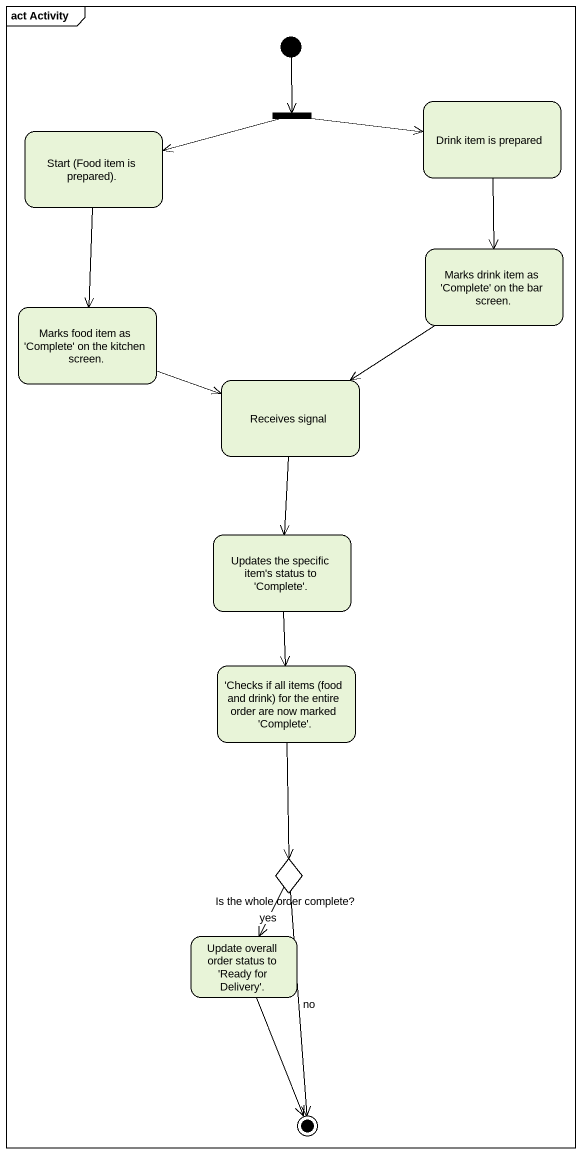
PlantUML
@startuml
mainframe act Activity
hide empty description
state fork1 <<fork>>
state "Drink item is prepared" as Drink_item_is_prepared
state "Start (Food item is prepared)." as Start_Food_item_is_prepared
state "Marks drink item as 'Complete' on the bar screen." as Marks_drink_item_as
state "Marks food item as 'Complete' on the kitchen screen." as Marks_food_item_as_Complete
state "Receives signal" as Receives_signal
state "Updates the specific item's status to 'Complete'." as Updates_the_specific_item_s
state "'Checks if all items (food and drink) for the entire order are now marked 'Complete'." as Checks_if_all_items_food
state "Is the whole order complete?" as Is_the_whole_order_complete <<choice>>
state "Update overall order status to 'Ready for Delivery'." as Update_overall_order_status
[*] --> fork1
fork1 -right-> Drink_item_is_prepared
fork1 -left-> Start_Food_item_is_prepared
Drink_item_is_prepared --> Marks_drink_item_as
Start_Food_item_is_prepared --> Marks_food_item_as_Complete
Marks_drink_item_as --> Receives_signal
Marks_food_item_as_Complete -right-> Receives_signal
Receives_signal --> Updates_the_specific_item_s
Updates_the_specific_item_s --> Checks_if_all_items_food
Checks_if_all_items_food --> Is_the_whole_order_complete
Is_the_whole_order_complete --> Update_overall_order_status : yes
Is_the_whole_order_complete --> [*] : no
Update_overall_order_status --> [*]
@enduml
